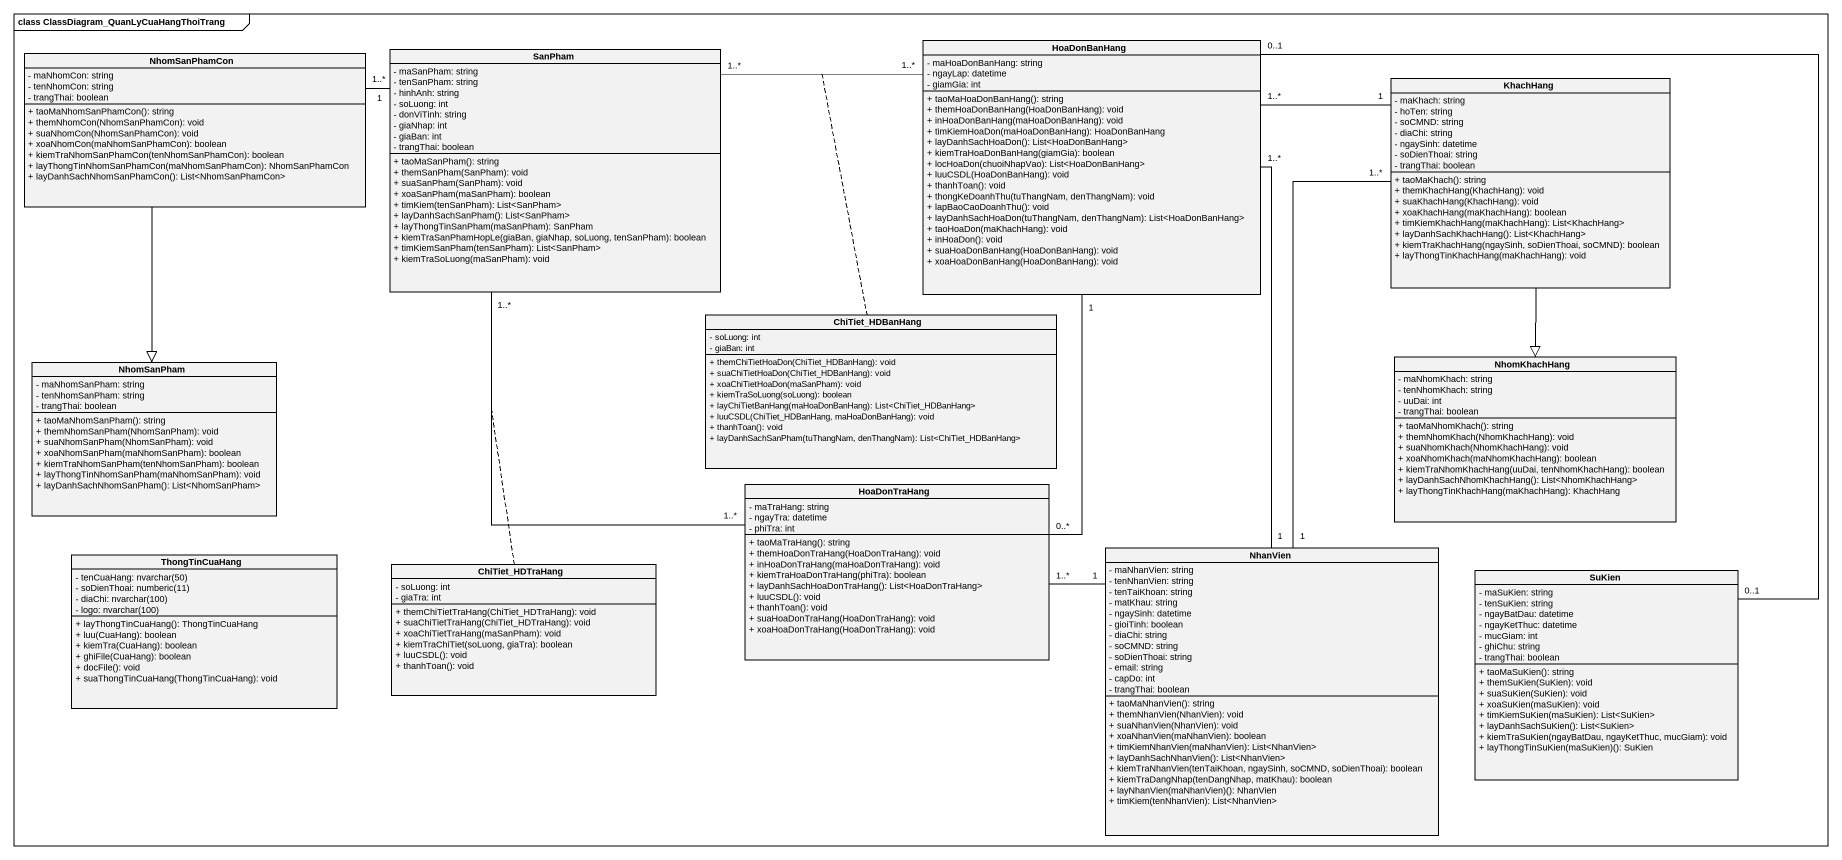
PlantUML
@startuml
mainframe class ClassDiagram_QuanLyCuaHangThoiTrang
hide circle
hide empty members
skinparam classAttributeIconSize 0
class NhomSanPhamCon {
  - maNhomCon: string
  - tenNhomCon: string
  - trangThai: boolean
  + taoMaNhomSanPhamCon(): string
  + themNhomCon(NhomSanPhamCon): void
  + suaNhomCon(NhomSanPhamCon): void
  + xoaNhomCon(maNhomSanPhamCon): boolean
  + kiemTraNhomSanPhamCon(tenNhomSanPhamCon): boolean
  + layThongTinNhomSanPhamCon(maNhomSanPhamCon): NhomSanPhamCon
  + layDanhSachNhomSanPhamCon(): List<NhomSanPhamCon>
}
class SanPham {
  - maSanPham: string
  - tenSanPham: string
  - hinhAnh: string
  - soLuong: int
  - donViTinh: string
  - giaNhap: int
  - giaBan: int
  - trangThai: boolean
  + taoMaSanPham(): string
  + themSanPham(SanPham): void
  + suaSanPham(SanPham): void
  + xoaSanPham(maSanPham): boolean
  + timKiem(tenSanPham): List<SanPham>
  + layDanhSachSanPham(): List<SanPham>
  + layThongTinSanPham(maSanPham): SanPham
  + kiemTraSanPhamHopLe(giaBan, giaNhap, soLuong, tenSanPham): boolean
  + timKiemSanPham(tenSanPham): List<SanPham>
  + kiemTraSoLuong(maSanPham): void
}
class HoaDonBanHang {
  - maHoaDonBanHang: string
  - ngayLap: datetime
  - giamGia: int
  + taoMaHoaDonBanHang(): string
  + themHoaDonBanHang(HoaDonBanHang): void
  + inHoaDonBanHang(maHoaDonBanHang): void
  + timKiemHoaDon(maHoaDonBanHang): HoaDonBanHang
  + layDanhSachHoaDon(): List<HoaDonBanHang>
  + kiemTraHoaDonBanHang(giamGia): boolean
  + locHoaDon(chuoiNhapVao): List<HoaDonBanHang>
  + luuCSDL(HoaDonBanHang): void
  + thanhToan(): void
  + thongKeDoanhThu(tuThangNam, denThangNam): void
  + lapBaoCaoDoanhThu(): void
  + layDanhSachHoaDon(tuThangNam, denThangNam): List<HoaDonBanHang>
  + taoHoaDon(maKhachHang): void
  + inHoaDon(): void
  + suaHoaDonBanHang(HoaDonBanHang): void
  + xoaHoaDonBanHang(HoaDonBanHang): void
}
class KhachHang {
  - maKhach: string
  - hoTen: string
  - soCMND: string
  - diaChi: string
  - ngaySinh: datetime
  - soDienThoai: string
  - trangThai: boolean
  + taoMaKhach(): string
  + themKhachHang(KhachHang): void
  + suaKhachHang(KhachHang): void
  + xoaKhachHang(maKhachHang): boolean
  + timKiemKhachHang(maKhachHang): List<KhachHang>
  + layDanhSachKhachHang(): List<KhachHang>
  + kiemTraKhachHang(ngaySinh, soDienThoai, soCMND): boolean
  + layThongTinKhachHang(maKhachHang): void
}
class ChiTiet_HDBanHang {
  - soLuong: int
  - giaBan: int
  + themChiTietHoaDon(ChiTiet_HDBanHang): void
  + suaChiTietHoaDon(ChiTiet_HDBanHang): void
  + xoaChiTietHoaDon(maSanPham): void
  + kiemTraSoLuong(soLuong): boolean
  + layChiTietBanHang(maHoaDonBanHang): List<ChiTiet_HDBanHang>
  + luuCSDL(ChiTiet_HDBanHang, maHoaDonBanHang): void
  + thanhToan(): void
  + layDanhSachSanPham(tuThangNam, denThangNam): List<ChiTiet_HDBanHang>
}
class NhomSanPham {
  - maNhomSanPham: string
  - tenNhomSanPham: string
  - trangThai: boolean
  + taoMaNhomSanPham(): string
  + themNhomSanPham(NhomSanPham): void
  + suaNhomSanPham(NhomSanPham): void
  + xoaNhomSanPham(maNhomSanPham): boolean
  + kiemTraNhomSanPham(tenNhomSanPham): boolean
  + layThongTinNhomSanPham(maNhomSanPham): void
  + layDanhSachNhomSanPham(): List<NhomSanPham>
}
class NhomKhachHang {
  - maNhomKhach: string
  - tenNhomKhach: string
  - uuDai: int
  - trangThai: boolean
  + taoMaNhomKhach(): string
  + themNhomKhach(NhomKhachHang): void
  + suaNhomKhach(NhomKhachHang): void
  + xoaNhomKhach(maNhomKhachHang): boolean
  + kiemTraNhomKhachHang(uuDai, tenNhomKhachHang): boolean
  + layDanhSachNhomKhachHang(): List<NhomKhachHang>
  + layThongTinKhachHang(maKhachHang): KhachHang
}
class HoaDonTraHang {
  - maTraHang: string
  - ngayTra: datetime
  - phiTra: int
  + taoMaTraHang(): string
  + themHoaDonTraHang(HoaDonTraHang): void
  + inHoaDonTraHang(maHoaDonTraHang): void
  + kiemTraHoaDonTraHang(phiTra): boolean
  + layDanhSachHoaDonTraHang(): List<HoaDonTraHang>
  + luuCSDL(): void
  + thanhToan(): void
  + suaHoaDonTraHang(HoaDonTraHang): void
  + xoaHoaDonTraHang(HoaDonTraHang): void
}
class ThongTinCuaHang {
  {field} - tenCuaHang: nvarchar(50)
  {field} - soDienThoai: numberic(11)
  {field} - diaChi: nvarchar(100)
  {field} - logo: nvarchar(100)
  + layThongTinCuaHang(): ThongTinCuaHang
  + luu(CuaHang): boolean
  + kiemTra(CuaHang): boolean
  + ghiFile(CuaHang): boolean
  + docFile(): void
  + suaThongTinCuaHang(ThongTinCuaHang): void
}
class NhanVien {
  - maNhanVien: string
  - tenNhanVien: string
  - tenTaiKhoan: string
  - matKhau: string
  - ngaySinh: datetime
  - gioiTinh: boolean
  - diaChi: string
  - soCMND: string
  - soDienThoai: string
  - email: string
  - capDo: int
  - trangThai: boolean
  + taoMaNhanVien(): string
  + themNhanVien(NhanVien): void
  + suaNhanVien(NhanVien): void
  + xoaNhanVien(maNhanVien): boolean
  + timKiemNhanVien(maNhanVien): List<NhanVien>
  + layDanhSachNhanVien(): List<NhanVien>
  + kiemTraNhanVien(tenTaiKhoan, ngaySinh, soCMND, soDienThoai): boolean
  + kiemTraDangNhap(tenDangNhap, matKhau): boolean
  + layNhanVien(maNhanVien)(): NhanVien
  + timKiem(tenNhanVien): List<NhanVien>
}
class ChiTiet_HDTraHang {
  - soLuong: int
  - giaTra: int
  + themChiTietTraHang(ChiTiet_HDTraHang): void
  + suaChiTietTraHang(ChiTiet_HDTraHang): void
  + xoaChiTietTraHang(maSanPham): void
  + kiemTraChiTiet(soLuong, giaTra): boolean
  + luuCSDL(): void
  + thanhToan(): void
}
class SuKien {
  - maSuKien: string
  - tenSuKien: string
  - ngayBatDau: datetime
  - ngayKetThuc: datetime
  - mucGiam: int
  - ghiChu: string
  - trangThai: boolean
  + taoMaSuKien(): string
  + themSuKien(SuKien): void
  + suaSuKien(SuKien): void
  + xoaSuKien(maSuKien): void
  + timKiemSuKien(maSuKien): List<SuKien>
  + layDanhSachSuKien(): List<SuKien>
  + kiemTraSuKien(ngayBatDau, ngayKetThuc, mucGiam): void
  + layThongTinSuKien(maSuKien)(): SuKien
}
NhomSanPhamCon "1..*" -right- "1" SanPham
NhomSanPhamCon --|> NhomSanPham
SanPham "1..*" -right- "1..*" HoaDonBanHang
(SanPham, HoaDonBanHang) .. ChiTiet_HDBanHang
SanPham "1..*" -- "1..*" HoaDonTraHang
(SanPham, HoaDonTraHang) .. ChiTiet_HDTraHang
HoaDonBanHang "1..*" -right- "1" KhachHang
HoaDonBanHang "1" -- "0..*" HoaDonTraHang
HoaDonBanHang "1..*" -- "1" NhanVien
HoaDonBanHang "0..1" -- "0..1" SuKien
KhachHang --|> NhomKhachHang
NhanVien "1" -up- "1..*" KhachHang
NhanVien "1" -left- "1..*" HoaDonTraHang
@enduml
